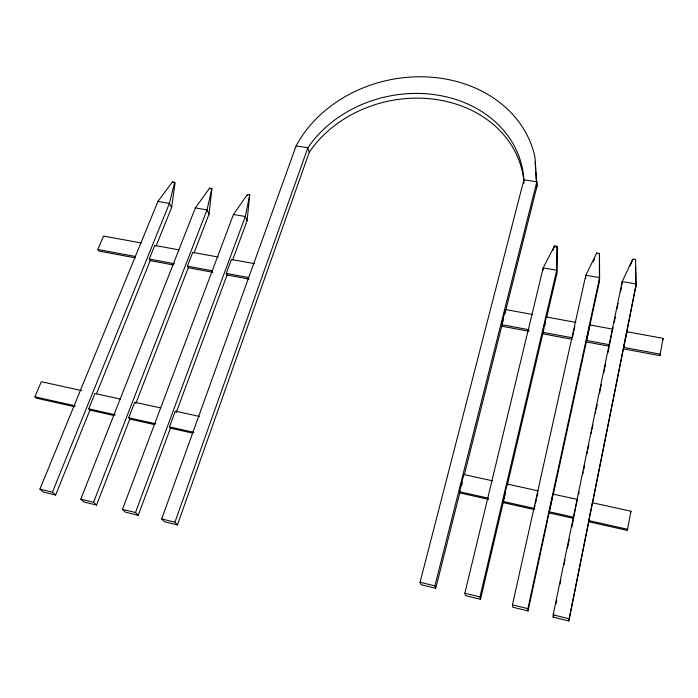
<?xml version="1.0" encoding="UTF-8"?>
<svg xmlns="http://www.w3.org/2000/svg" width="698" height="698" viewBox="0 0 698 698"><rect width="100%" height="100%" fill="white"/><g stroke="black" fill="none" stroke-linecap="round" stroke-linejoin="round"><path stroke-width="1.05" d="M546.621 317.52L556.742 274.375L557.17 246.385L554.482 245.932L543.184 267.919L464.851 593.221L465.496 595.603L480.521 599.294L505.596 492.395M612.635 329.124L589.749 324.945L589.662 326.498L599.346 281.765L599.451 253.47L596.72 253.008L585.814 275.274L512.445 604.878L512.76 607.199L528.081 610.959L553.104 494.123L577.368 499.454L575.85 506.774M557.17 246.385L556.742 274.375M568.791 620.95L636.236 283.973L635.555 259.516L632.781 259.054L622.215 281.556L553.174 614.851L553.2 617.128L568.791 620.95L589.156 519.661M585.674 278.354L585.814 275.274L599.617 277.656L599.346 281.765M589.749 324.945L586.32 341.941L609.275 346.225L612.416 330.163M596.677 253.74L596.72 253.008M588.824 520.621L588.737 521.764L627.362 530.401L630.922 511.215L592.419 502.761L588.824 520.621L627.563 529.276L627.362 530.401M621.909 284.636L622.215 281.556L636.236 283.973L625.181 340.554M592.323 503.939L626.821 331.716L663.1 338.347L662.821 339.891M232.574 260.04L247.118 220.673L249.727 194.864L247.38 194.472L233.455 214.461L122.499 509.365L125.326 512.131L138.239 515.299L170.434 428.171L169.457 426.888L175.285 411.148L199.567 416.479M626.647 333.269L626.821 331.716M635.468 260.241L635.555 259.516M193.992 252.981L209.034 214.068L211.887 188.521L209.583 188.137L195.37 207.891L80.802 499.157L83.873 501.958L96.542 505.064L129.784 419.07L128.711 417.779L134.731 402.24L160.653 407.929M156.082 246.045L171.603 207.576L175.067 183.024L174.692 182.291L172.423 181.908L157.931 201.425L39.908 489.141L43.206 491.977L55.639 495.03L89.885 410.145L88.725 408.845L94.919 393.498L120.292 399.064M630.722 512.384L630.922 511.215M623.506 348.878L659.889 355.657L660.16 354.148L623.68 347.36M659.889 355.657L663.1 338.347M590.211 514.426L590.63 512.323M623.715 347.831L624.762 342.631M249.727 194.864L245.312 216.511L135.491 512.55L138.239 515.299M575.414 508.868L573.686 517.235L549.282 511.782L553.104 494.123M553.2 617.128L553.854 613.943M555.835 604.389L556.716 600.14M560.014 584.209L560.895 579.968M563.967 565.101L565.066 559.787M567.483 548.113L569.245 539.615M571.88 526.877L573.416 519.443M578.633 494.254L579.07 492.116M582.821 474.012L583.258 471.883M583.702 469.754L584.584 465.496M587.009 453.779L587.446 451.65M587.89 449.521L588.772 445.263M591.197 433.545L591.634 431.416M592.079 429.287L592.96 425.03M595.385 413.312L595.83 411.183M596.267 409.054L597.148 404.796M599.573 393.079L601.336 384.563M603.761 372.845L605.524 364.321M607.949 352.612L609.049 347.29M612.704 329.631L613.141 327.536M614.223 322.301L615.304 317.067M617.041 308.691L618.123 303.456M620.505 291.939L621.586 286.704M528.081 610.959L527.88 608.656L599.617 277.656L599.451 253.47M553.348 494.254L589.444 327.528M534.624 507.42L535.078 505.352M535.54 503.284L536.457 499.149M536.919 497.072L537.844 492.936M574.864 326.498L572.343 337.806L542.756 332.3L546.351 317.014L575.771 322.389M211.887 188.521L207.018 209.897L93.549 502.281L96.542 505.064M480.521 599.294L479.98 596.921L556.742 270.257L543.184 267.919L543.227 269.978M534.45 509.61L503.197 502.621L503.049 501.443L507.141 484.028L538.298 490.869M507.272 485.241L543.986 328.741M544.466 326.708L545.417 322.642M174.692 182.291L169.387 203.406L52.411 492.203L55.639 495.03M523.901 179.822L420.056 582.245L421.007 584.688L435.744 588.301L434.898 585.884L536.841 181.82L523.901 179.822A117.22 97.895 -12.2 0 0 435.875 94.841A117.22 97.895 -12.2 0 0 307.853 147.74L296.118 145.926L161.7 518.972L164.3 521.694L177.449 524.922L309.266 152.199L307.853 147.74L174.928 522.209L177.449 524.922M488.626 499.358L459.764 492.901L459.502 491.715L463.838 474.518L492.614 480.835M529.032 331.262L501.74 326.175L501.6 324.64L505.413 309.528L532.626 314.501M435.744 588.301L460.27 490.886M461.544 485.834L462.303 482.807M464.353 474.692L503.52 319.134M504.785 314.109L536.963 186.296L536.841 181.82M176.245 412.457L227.059 274.96L226.274 273.398L231.431 259.455L254.517 263.67M135.778 403.557L188.294 267.735L187.422 266.165L192.753 252.388L218.387 257.073M173.34 264.952L150.192 260.633L149.241 259.054L154.747 245.434L178.889 249.849M96.464 393.812L150.192 260.633M630.189 265.746L632.702 259.778M74.634 406.733L36.174 398.13L34.9 396.813L41.339 381.727L81.753 390.601M135.464 257.885L98.863 251.062L97.807 249.483L103.531 236.081L141.04 242.93M593.283 261.628L594.556 258.67M552.764 250.565L554.482 245.932M536.963 186.296L535.017 157.617A127.053 105.66 -11.9 0 0 427.281 76.955A127.053 105.66 -11.9 0 0 296.118 145.926M554.491 246.664L557.17 247.109M157.931 201.425L169.387 203.406L171.603 207.576M195.37 207.891L207.018 209.897L209.034 214.068M233.455 214.461L245.312 216.511L247.118 220.673M97.807 249.483L135.534 256.506M149.241 259.054L174.544 263.765M187.422 266.165L212.183 270.772M226.274 273.398L248.409 277.516M501.6 324.64L528.962 329.726M586.399 340.423L609.406 344.699M188.294 267.735L212.916 272.325M227.059 274.96L249.151 279.078M572.308 339.333L542.791 333.827L542.756 332.3M34.9 396.813L75.524 405.896M88.725 408.845L115.266 414.778M128.711 417.779L155.802 423.834M169.457 426.888L193.852 432.341M459.502 491.715L488.443 498.18M503.049 501.443L534.389 508.449M89.885 410.145L114.254 415.598M129.784 419.07L154.729 424.654M170.434 428.171L192.657 433.135M573.634 518.378L549.309 512.934L549.282 511.782M39.908 489.141L52.411 492.203M80.802 499.157L93.549 502.281M122.499 509.365L135.491 512.55M161.7 518.972L174.928 522.209M420.056 582.245L434.898 585.884M464.851 593.221L479.98 596.921M512.445 604.878L527.88 608.656M553.174 614.851L568.87 618.698M172.423 181.908L172.799 182.64M209.583 188.137L209.924 188.87M247.38 194.472L247.685 195.204M505.413 309.528L505.544 311.09M535.148 162.18L535.575 169.501M535.698 171.595L536.3 182.047M536.422 184.141L536.622 187.649M635.529 266.662L635.73 288.073M309.266 152.199A116.531 97.528 -12.1 0 1 435.927 99.474A116.531 97.528 -12.1 0 1 524.024 183.225"/></g></svg>
